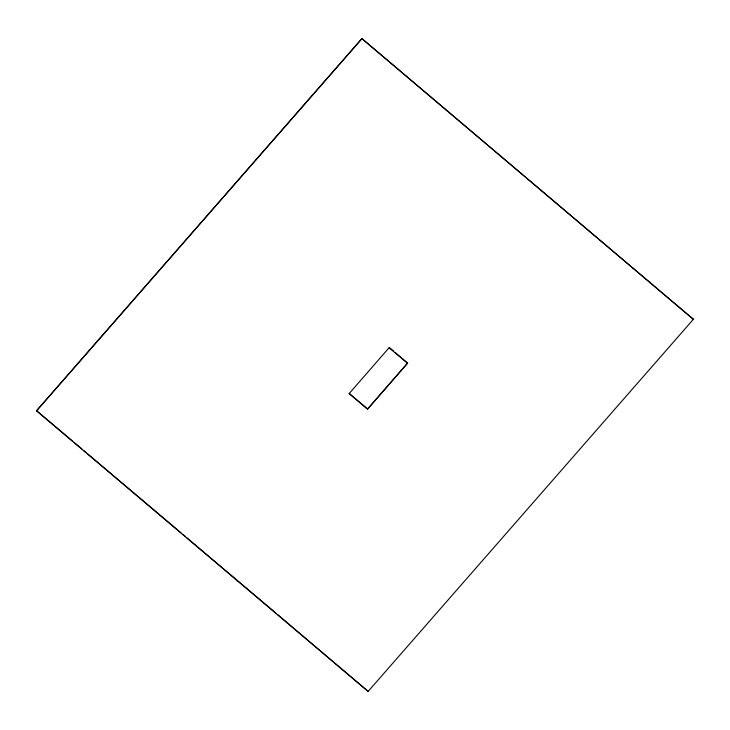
<?xml version="1.0" encoding="UTF-8"?>
<svg xmlns="http://www.w3.org/2000/svg" width="730" height="730" viewBox="0 0 730 730"><rect width="100%" height="100%" fill="white"/><g stroke="black" fill="none" stroke-linecap="round" stroke-linejoin="round"><path stroke-width="1.09" d="M693.5 319.165L368.13 691.41L36.5 410.835L361.87 38.59L693.464 319.393L361.87 38.59M393.434 351.084L389.254 347.553L349.141 393.607L367.518 409.147L407.632 363.093L395.103 352.499M367.518 409.147L407.632 363.093M368.13 691.41L277.637 614.596M36.5 410.835L361.843 38.818M389.218 347.772L407.596 363.321M349.177 393.379L367.546 408.919M36.536 410.607L72.224 440.801M73.958 442.27L81.796 448.904M83.539 450.373L86.149 452.582M87.892 454.06L181.022 532.854M182.765 534.323L185.374 536.532M187.117 538.01L275.894 613.127"/></g></svg>
